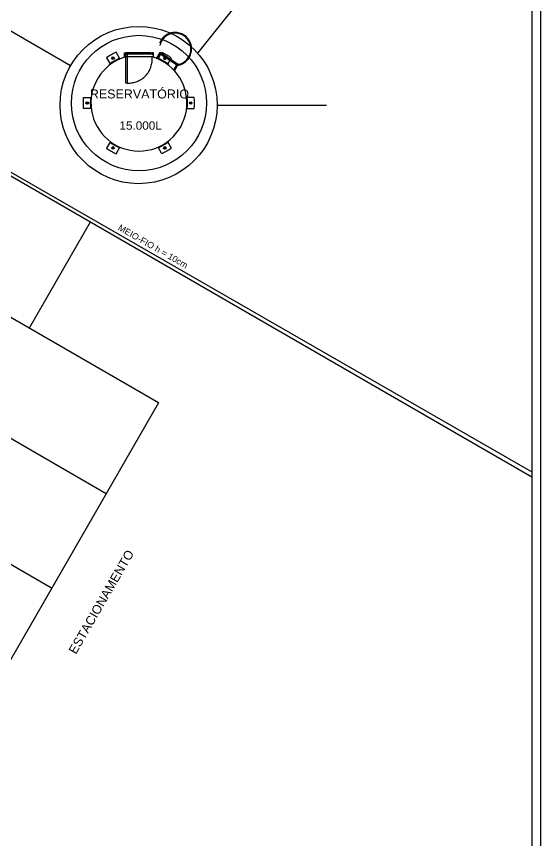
# Model space of a CAD drawing. Extents: x 354 to 566, y 99 to 173.
# Drawn here: x 470.54 to 482.55, y 113.85 to 132.71 of the extents above; entities that cross this region are included whole.
import ezdxf

# ---------------------------------------------------------------- set-up
doc = ezdxf.new("R2010")
doc.units = 0
doc.header["$MEASUREMENT"] = 0
doc.linetypes.add('HIDDEN', pattern=[9.525, 6.35, -3.175])
doc.linetypes.add('TRAÇO-2PTOS_P', pattern=[0.625, 0.25, -0.125, 0, -0.125, 0, -0.125])
for name, color, linetype in [('A-MURO', 2, 'CONTINUOUS'), ('A-PISOS-NIVEL', 1, 'CONTINUOUS'), ('ARQ-ALV-VISTA1', 1, 'CONTINUOUS'), ('ARQ-ALV-VISTA2', 2, 'CONTINUOUS'), ('ARQ-COB-PROJ', 8, 'TRAÇO-2PTOS_P'), ('ARQ-TXT-1_050', 2, 'CONTINUOUS'), ('ARQ-TXT-1_075', 2, 'CONTINUOUS'), ('COB', 3, 'CONTINUOUS'), ('DISTRIBUIÇÃO', 4, 'CONTINUOUS'), ('EST-MET-CORTE', 5, 'CONTINUOUS'), ('PRES-AZUL', 164, 'CONTINUOUS'), ('TEXTO', 3, 'CONTINUOUS')]:
    doc.layers.add(name, color=color, linetype=linetype)
doc.styles.add('ESC-50-A20', font='arial.ttf', dxfattribs={"height": 0.1})

msp = doc.modelspace()

# ---------------------------------------------------------------- linework, layer by layer
at = {"layer": 'A-MURO', "color": 251}
for p, q in [((482.347, 159.08), (482.347, 109.08)), ((482.547, 159.08), (482.547, 109.08))]:
    msp.add_line(p, q, dxfattribs=at)
at = {"layer": 'A-PISOS-NIVEL', "color": 251}
for p, q in [((482.347, 122.165), (467.032, 130.999)), ((467.069, 131.065), (482.347, 122.285)), ((472.229, 128.002), (470.83, 125.576)), ((473.794, 123.866), (469.463, 126.365)), ((472.595, 121.787), (468.264, 124.286)), ((473.794, 123.866), (468.098, 113.991)), ((471.346, 119.622), (467.015, 122.12))]:
    msp.add_line(p, q, dxfattribs=at)
at = {"layer": 'ARQ-ALV-VISTA1', "color": 251, "ltscale": 0.1}
for p, q in [((472.726, 131.766), (472.781, 131.751)), ((473.965, 131.765), (473.911, 131.751)), ((472.139, 130.751), (472.18, 130.71)), ((474.552, 130.751), (474.512, 130.71)), ((472.761, 129.675), (472.746, 129.73)), ((473.931, 129.675), (473.946, 129.73))]:
    msp.add_line(p, q, dxfattribs=at)
for points in [[(472.908, 131.74), (472.821, 131.891, 0.044204), (472.604, 131.766), (472.692, 131.615)], [(473.854, 131.862), (473.871, 131.891, -0.044204), (474.087, 131.766), (474.064, 131.727)], [(472.253, 130.605), (472.078, 130.605, -0.044204), (472.078, 130.855), (472.253, 130.855)], [(474.439, 130.605), (474.613, 130.605, 0.044204), (474.613, 130.855), (474.439, 130.855)], [(472.692, 129.846), (472.604, 129.695, 0.044204), (472.821, 129.57), (472.908, 129.721)], [(474, 129.846), (474.087, 129.695, -0.044204), (473.871, 129.57), (473.783, 129.721)]]:
    msp.add_lwpolyline(points, format="xyb", dxfattribs=at)
for points in [[(473.783, 131.74), (473.843, 131.843)], [(474.054, 131.708), (474, 131.615)]]:
    msp.add_lwpolyline(points, dxfattribs=at)
for centre, radius in [((473.347, 130.73), 1.55), ((472.753, 131.758), 0.0285), ((472.159, 130.73), 0.0285), ((474.532, 130.73), 0.0285), ((472.753, 129.703), 0.0285), ((473.938, 129.703), 0.0285)]:
    msp.add_circle(centre, radius, dxfattribs=at)
for centre, radius, start, end in [((473.418, 130.607), 1.258, 114.3366, 125.6634), ((473.273, 130.607), 1.258, 54.3366, 65.6634), ((473.938, 131.758), 0.0285, 102.5365, 11.9947), ((473.489, 130.73), 1.258, 174.3366, 185.6634), ((473.202, 130.73), 1.258, 354.3366, 5.6634), ((473.418, 130.854), 1.258, 234.3366, 245.6634), ((473.273, 130.854), 1.258, 294.3366, 305.6634)]:
    msp.add_arc(centre, radius, start, end, dxfattribs=at)
at = {"layer": 'ARQ-ALV-VISTA2', "color": 251, "ltscale": 0.1}
for p, q in [((473.821, 131.883), (473.747, 131.755)), ((473.831, 131.851), (473.771, 131.747)), ((474.242, 131.612), (473.821, 131.883)), ((474.21, 131.607), (473.831, 131.851)), ((474.21, 131.607), (474.149, 131.501)), ((474.167, 131.483), (474.242, 131.612))]:
    msp.add_line(p, q, dxfattribs=at)
msp.add_arc((473.346, 130.73), 1.1, 107.6647, 72.2178, dxfattribs=at)
at = {"layer": 'ARQ-COB-PROJ', "color": 251, "linetype": 'HIDDEN', "ltscale": 0.04}
for p, q in [((474.075, 132.314), (474.07, 132.331)), ((473.867, 132.157), (473.853, 132.165)), ((474.52, 132.071), (474.536, 132.075)), ((474.488, 131.789), (474.503, 131.781))]:
    msp.add_line(p, q, dxfattribs=at)
msp.add_lwpolyline([(474.343, 132.287), (474.351, 132.301)], dxfattribs=at)
at = {"layer": 'ARQ-COB-PROJ', "color": 251, "linetype": 'HIDDEN', "ltscale": 0.25}
msp.add_lwpolyline([(473.077, 131.185), (473.047, 131.185), (473.047, 131.848), (473.077, 131.848)], close=True, dxfattribs=at)
at = {"layer": 'ARQ-COB-PROJ', "color": 251, "linetype": 'HIDDEN', "ltscale": 0.04}
for centre in [(474.072, 132.322), (474.347, 132.294), (473.86, 132.161), (474.528, 132.073), (474.496, 131.785)]:
    msp.add_circle(centre, 0.00833, dxfattribs=at)
at = {"layer": 'ARQ-COB-PROJ', "color": 251, "linetype": 'HIDDEN', "ltscale": 0.25}
for centre, radius, start, end in [((474.174, 131.968), 0.378, 278.7573, 195.7453), ((474.176, 131.967), 0.361, 275.5395, 198.3534), ((473.101, 131.733), 0.548, 267.5682, 5.4773)]:
    msp.add_arc(centre, radius, start, end, dxfattribs=at)
at = {"layer": 'COB'}
msp.add_circle((473.338, 130.684), 1.8, dxfattribs=at)
at = {"layer": 'DISTRIBUIÇÃO', "linetype": 'Continuous'}
for p, q in [((471.779, 131.584), (468.488, 133.484)), ((475.138, 130.684), (477.641, 130.684))]:
    msp.add_line(p, q, dxfattribs=at)
at = {"layer": 'EST-MET-CORTE', "color": 251}
for p, q in [((473.012, 131.779), (473.012, 131.878)), ((473.682, 131.778), (473.682, 131.878))]:
    msp.add_line(p, q, dxfattribs=at)
at = {"layer": 'EST-MET-CORTE', "color": 251, "ltscale": 0.1}
for p, q in [((473.617, 131.878), (473.077, 131.878)), ((473.617, 131.848), (473.077, 131.848))]:
    msp.add_line(p, q, dxfattribs=at)
for points in [[(473.042, 131.878), (473.042, 131.848), (473.012, 131.848), (473.012, 131.878)], [(473.047, 131.878), (473.047, 131.848), (473.077, 131.848), (473.077, 131.878)], [(473.647, 131.878), (473.647, 131.848), (473.617, 131.848), (473.617, 131.878)], [(473.652, 131.878), (473.652, 131.848), (473.682, 131.848), (473.682, 131.878)]]:
    msp.add_lwpolyline(points, close=True, dxfattribs=at)
at = {"layer": 'PRES-AZUL', "color": 251, "ltscale": 0.1}
for p, q in [((473.617, 131.863), (473.077, 131.863)), ((473.682, 131.785), (473.012, 131.785))]:
    msp.add_line(p, q, dxfattribs=at)
at = {"layer": 'TEXTO', "color": 1}
msp.add_line((475.605, 133.014), (474.691, 131.871), dxfattribs=at)

# ---------------------------------------------------------------- texts
at = {"layer": 'ARQ-TXT-1_050', "color": 251, "insert": (470.874, 131.04), "char_height": 0.2048, "attachment_point": 1, "style": 'ESC-50-A20'}
msp.add_mtext_dynamic_manual_height_columns('\\pi1.3469;RESERVATÓRIO       ', width=4.46064, gutter_width=1, heights=[0], dxfattribs=at)
at = {"layer": 'ARQ-TXT-1_050', "color": 251, "insert": (471.153, 117.212), "char_height": 0.2048, "attachment_point": 1, "rotation": 60.0228, "style": 'ESC-50-A20'}
msp.add_mtext_dynamic_manual_height_columns('\\pi1.1404;ESTACIONAMENTO       ', width=4.46064, gutter_width=1, heights=[0], dxfattribs=at)
at = {"layer": 'ARQ-TXT-1_075', "style": 'ESC-50-A20'}
msp.add_text('15.000L', height=0.192, dxfattribs=at).set_placement((472.9, 130.119))
at = {"layer": 'ARQ-TXT-1_075', "color": 251, "insert": (472.286, 128.326), "char_height": 0.144, "width": 3.24737, "attachment_point": 1, "rotation": 330.114, "style": 'ESC-50-A20'}
msp.add_mtext('\\pi0.73498;MEIO-FIO h = 10cm', dxfattribs=at)

doc.saveas('drawing.dxf')
